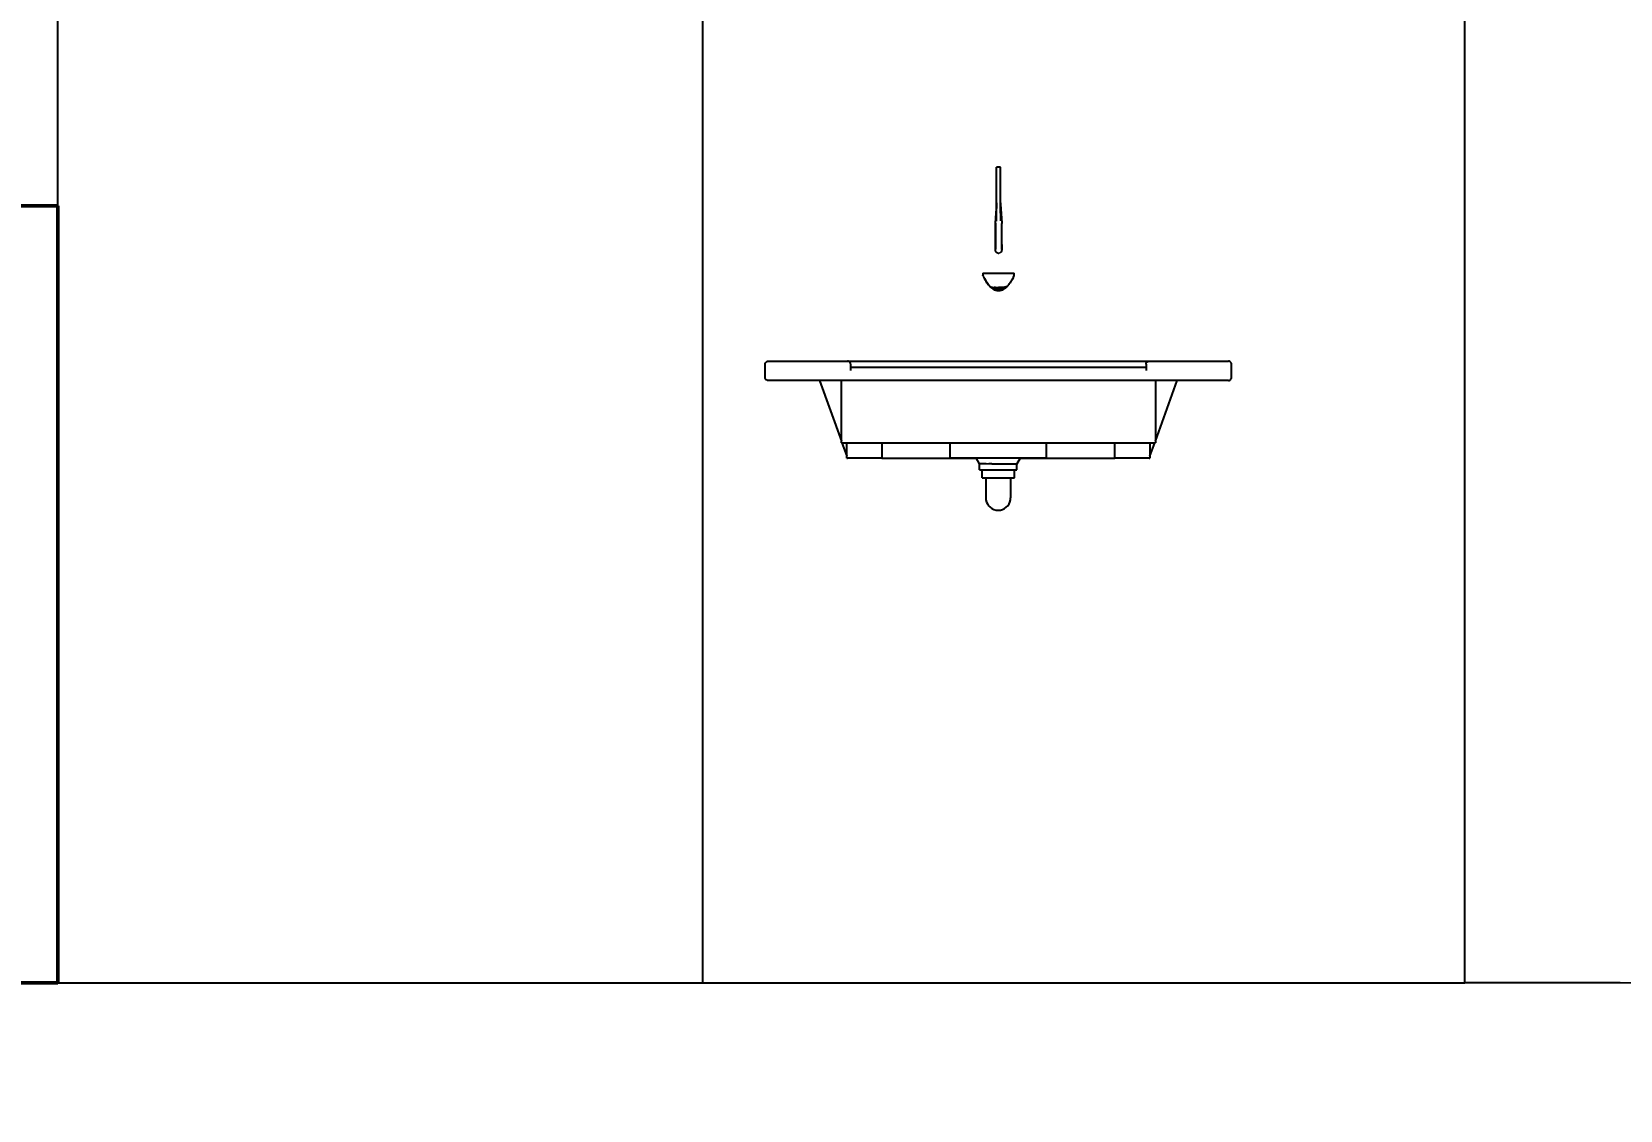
# Model space of a CAD drawing. Header units: metres. Extents: x 165.1 to 239.6, y 34.6 to 72.4.
# Drawn here: x 212.096 to 214.14, y 61.087 to 62.475 of the extents above; entities that cross this region are included whole.
import ezdxf

# ---------------------------------------------------------------- set-up
doc = ezdxf.new("R2010")
doc.units = ezdxf.units.M
doc.header["$XCLIPFRAME"] = 2
doc.header["$PDMODE"] = 65
doc.linetypes.add('AUSGEZOGEN', pattern=[0])
for name, color, linetype, lineweight in [('Decke Holz', 7, 'AUSGEZOGEN', 18), ('Standard', 7, 'AUSGEZOGEN', 25), ('Wand Holz tragend', 7, 'AUSGEZOGEN', 13)]:
    doc.layers.add(name, color=color, linetype=linetype, lineweight=lineweight)
doc.styles.add('Posterama Text Light', font='')
doc.styles.get('Posterama Text Light').set_extended_font_data('Posterama Text Light')
doc.dimstyles.new('DIMSTYLE_10', dxfattribs={"dimtxt": 0.2, "dimasz": 0.3, "dimexe": 0, "dimexo": 1e-06, "dimgap": 0.1, "dimtad": 0, "dimrnd": 0.005, "dimzin": 4, "dimdsep": 46, "dimtxsty": 'Posterama Text Light', "dimblk1": 'ALL_ML_STRICH', "dimblk2": 'ALL_ML_STRICH', "dimsah": 1, "dimcen": 0, "dimse1": 1, "dimse2": 1, "dimclrd": 7, "dimclre": 7, "dimclrt": 7, "dimadec": 0, "dimazin": 0, "dimtfac": 1, "dimtdec": 0, "dimtix": 1, "dimtmove": 2, "dimatfit": 3, "dimfxl": 0, "dimtzin": 0, "dimlwd": 0, "dimlwe": 25, "dimarcsym": 0})
doc.dimstyles.new('DIMSTYLE_11', dxfattribs={"dimtxt": 0.2, "dimasz": 0.3, "dimexe": 0, "dimexo": 1e-06, "dimgap": 0.1, "dimtad": 0, "dimdec": 3, "dimrnd": 0.005, "dimzin": 4, "dimdsep": 46, "dimtxsty": 'Posterama Text Light', "dimblk1": 'ALL_ML_STRICH', "dimblk2": 'ALL_ML_STRICH', "dimsah": 1, "dimcen": 0, "dimse1": 1, "dimse2": 1, "dimclrd": 7, "dimclre": 7, "dimclrt": 7, "dimadec": 0, "dimazin": 0, "dimtfac": 1, "dimtdec": 0, "dimtix": 1, "dimtmove": 2, "dimatfit": 3, "dimfxl": 0, "dimtzin": 0, "dimlwd": 0, "dimlwe": 25, "dimarcsym": 0})
doc.dimstyles.new('DIMSTYLE_13', dxfattribs={"dimtxt": 0.2, "dimasz": 0.3, "dimexe": 0, "dimexo": 1e-06, "dimgap": 0.1, "dimtad": 0, "dimdec": 1, "dimlfac": 100, "dimrnd": 0.5, "dimzin": 4, "dimdsep": 46, "dimtxsty": 'Posterama Text Light', "dimblk1": 'ALL_ML_STRICH', "dimblk2": 'ALL_ML_STRICH', "dimsah": 1, "dimcen": 0, "dimse1": 1, "dimse2": 1, "dimclrd": 7, "dimclre": 7, "dimclrt": 7, "dimadec": 0, "dimazin": 0, "dimtfac": 1, "dimtdec": 0, "dimtix": 1, "dimtmove": 2, "dimatfit": 3, "dimfxl": 0, "dimtvp": 1.2, "dimtzin": 0, "dimlwd": 0, "dimlwe": 25, "dimarcsym": 0})
picture_1 = doc.add_image_def('image1.jpg', size_in_pixel=(256, 256))

# ---------------------------------------------------------------- blocks, each defined once
blk = doc.blocks.new('ALL_ML_STRICH')
at = {"color": 0, "linetype": 'ByBlock', "lineweight": -2}
for p, q in [((0, -0.5), (0, 0.5)), ((-0.3, -0.3), (0.3, 0.3)), ((-1, 0), (0.5, 0))]:
    blk.add_line(p, q, dxfattribs=at)
blk = doc.blocks.new('*D40')
at = {"layer": 'DEFPOINTS', "color": 7, "linetype": 'AUSGEZOGEN', "lineweight": 25, "transparency": 33554687}
for p in [(214.3197, 61.251), (211.7797, 60.851), (215.4253, 60.851)]:
    blk.add_point(p, dxfattribs=at)
at = {"layer": 'Standard', "color": 7, "linetype": 'AUSGEZOGEN', "lineweight": -2, "transparency": 33554687}
blk.add_line((215.4253, 60.851), (215.4253, 61.251), dxfattribs=at)
at = {"layer": 'Standard', "color": 7, "linetype": 'AUSGEZOGEN', "lineweight": 25, "transparency": 33554687, "xscale": 0.3, "yscale": 0.3, "zscale": 0.3}
for p, rotation in [((215.4253, 61.251), 90), ((215.4253, 60.851), 270)]:
    blk.add_blockref('ALL_ML_STRICH', p, dxfattribs=dict(at, rotation=rotation))
at = {"layer": 'Standard', "color": 7, "linetype": 'AUSGEZOGEN', "lineweight": 25, "transparency": 33554687, "insert": (215.7781, 61.0229), "char_height": 0.2, "width": 0.8, "attachment_point": 5, "rotation": 90, "style": 'Posterama Text Light'}
blk.add_mtext('\\A1;{\\A1;{40\\H0.132000;\\S^ ;}}', dxfattribs=at)
blk = doc.blocks.new('*D41')
at = {"layer": 'DEFPOINTS', "color": 7, "linetype": 'AUSGEZOGEN', "lineweight": 25, "transparency": 33554687}
for p in [(212.1297, 64.131), (214.3197, 61.251), (215.4253, 61.251)]:
    blk.add_point(p, dxfattribs=at)
at = {"layer": 'Standard', "color": 7, "linetype": 'AUSGEZOGEN', "lineweight": -2, "transparency": 33554687}
for p, q in [((215.4253, 63.0435), (215.4253, 64.131)), ((215.4253, 61.251), (215.4253, 62.3835))]:
    blk.add_line(p, q, dxfattribs=at)
at = {"layer": 'Standard', "color": 7, "linetype": 'AUSGEZOGEN', "lineweight": 25, "transparency": 33554687, "xscale": 0.3, "yscale": 0.3, "zscale": 0.3}
for p, rotation in [((215.4253, 64.131), 90), ((215.4253, 61.251), 270)]:
    blk.add_blockref('ALL_ML_STRICH', p, dxfattribs=dict(at, rotation=rotation))
at = {"layer": 'Standard', "color": 7, "linetype": 'AUSGEZOGEN', "lineweight": 25, "transparency": 33554687, "insert": (215.4253, 62.7135), "char_height": 0.2, "width": 0.8, "attachment_point": 5, "rotation": 90, "style": 'Posterama Text Light'}
blk.add_mtext('\\A1;{\\A1;{2.88\\H0.132000;\\S^ ;}}', dxfattribs=at)
blk = doc.blocks.new('*D49')
at = {"layer": 'DEFPOINTS', "color": 7, "linetype": 'AUSGEZOGEN', "lineweight": 25, "transparency": 33554687}
for p in [(210.2797, 67.5911), (227.2797, 67.5911), (227.2797, 57.9595)]:
    blk.add_point(p, dxfattribs=at)
at = {"layer": 'Standard', "color": 7, "linetype": 'AUSGEZOGEN', "lineweight": -2, "transparency": 33554687}
for p, q in [((218.4022, 57.9595), (210.2797, 57.9595)), ((227.2797, 57.9595), (219.2022, 57.9595))]:
    blk.add_line(p, q, dxfattribs=at)
at = {"layer": 'Standard', "color": 7, "linetype": 'AUSGEZOGEN', "lineweight": 25, "transparency": 33554687, "xscale": 0.3, "yscale": 0.3, "zscale": 0.3}
for p, rotation in [((210.2797, 57.9595), 180), ((227.2797, 57.9595), 360)]:
    blk.add_blockref('ALL_ML_STRICH', p, dxfattribs=dict(at, rotation=rotation))
at = {"layer": 'Standard', "color": 7, "linetype": 'AUSGEZOGEN', "lineweight": 25, "transparency": 33554687, "insert": (218.8022, 57.9595), "char_height": 0.2, "width": 1, "attachment_point": 5, "style": 'Posterama Text Light'}
blk.add_mtext('\\A1;{\\A1;{17.00\\H0.132000;\\S^ ;}}', dxfattribs=at)
blk = doc.blocks.new('*D53')
at = {"layer": 'DEFPOINTS', "color": 7, "linetype": 'AUSGEZOGEN', "lineweight": 25, "transparency": 33554687}
for p in [(211.7797, 61.251), (225.7797, 60.851), (225.7797, 58.8595)]:
    blk.add_point(p, dxfattribs=at)
at = {"layer": 'Standard', "color": 7, "linetype": 'AUSGEZOGEN', "lineweight": -2, "transparency": 33554687}
for p, q in [((218.3915, 58.8595), (211.7797, 58.8595)), ((225.7797, 58.8595), (219.1915, 58.8595))]:
    blk.add_line(p, q, dxfattribs=at)
at = {"layer": 'Standard', "color": 7, "linetype": 'AUSGEZOGEN', "lineweight": 25, "transparency": 33554687, "xscale": 0.3, "yscale": 0.3, "zscale": 0.3}
for p, rotation in [((211.7797, 58.8595), 180), ((225.7797, 58.8595), 360)]:
    blk.add_blockref('ALL_ML_STRICH', p, dxfattribs=dict(at, rotation=rotation))
at = {"layer": 'Standard', "color": 7, "linetype": 'AUSGEZOGEN', "lineweight": 25, "transparency": 33554687, "insert": (218.7915, 58.8595), "char_height": 0.2, "width": 1, "attachment_point": 5, "style": 'Posterama Text Light'}
blk.add_mtext('\\A1;{\\A1;{14.00\\H0.132000;\\S^ ;}}', dxfattribs=at)
blk = doc.blocks.new('*D56')
at = {"layer": 'DEFPOINTS', "color": 7, "linetype": 'AUSGEZOGEN', "lineweight": 25, "transparency": 33554687}
for p in [(218.7797, 71.9276), (207.8758, 61.251), (209.7797, 61.251)]:
    blk.add_point(p, dxfattribs=at)
at = {"layer": 'Standard', "color": 7, "linetype": 'AUSGEZOGEN', "lineweight": -2, "transparency": 33554687}
for p, q in [((207.8758, 67.1139), (207.8758, 71.9276)), ((207.8758, 61.251), (207.8758, 66.1739))]:
    blk.add_line(p, q, dxfattribs=at)
at = {"layer": 'Standard', "color": 7, "linetype": 'AUSGEZOGEN', "lineweight": 25, "transparency": 33554687, "xscale": 0.3, "yscale": 0.3, "zscale": 0.3}
for p, rotation in [((207.8758, 71.9276), 90), ((207.8758, 61.251), 270)]:
    blk.add_blockref('ALL_ML_STRICH', p, dxfattribs=dict(at, rotation=rotation))
at = {"layer": 'Standard', "color": 7, "linetype": 'AUSGEZOGEN', "lineweight": 25, "transparency": 33554687, "insert": (207.8758, 66.6439), "char_height": 0.2, "width": 1.2, "attachment_point": 5, "rotation": 90, "style": 'Posterama Text Light'}
blk.add_mtext('\\A1;{\\A1;{10.67\\H0.132000;\\S5^ ;}}', dxfattribs=at)
blk = doc.blocks.new('*D64')
at = {"layer": 'DEFPOINTS', "color": 7, "linetype": 'AUSGEZOGEN', "lineweight": 25, "transparency": 33554687}
for p in [(220.6797, 64.401), (210.2797, 61.251), (220.6797, 59.7595)]:
    blk.add_point(p, dxfattribs=at)
at = {"layer": 'Standard', "color": 7, "linetype": 'AUSGEZOGEN', "lineweight": -2, "transparency": 33554687}
for p, q in [((215.0915, 59.7595), (210.2797, 59.7595)), ((220.6797, 59.7595), (215.8915, 59.7595))]:
    blk.add_line(p, q, dxfattribs=at)
at = {"layer": 'Standard', "color": 7, "linetype": 'AUSGEZOGEN', "lineweight": 25, "transparency": 33554687, "xscale": 0.3, "yscale": 0.3, "zscale": 0.3}
for p, rotation in [((210.2797, 59.7595), 180), ((220.6797, 59.7595), 360)]:
    blk.add_blockref('ALL_ML_STRICH', p, dxfattribs=dict(at, rotation=rotation))
at = {"layer": 'Standard', "color": 7, "linetype": 'AUSGEZOGEN', "lineweight": 25, "transparency": 33554687, "insert": (215.4915, 59.7595), "char_height": 0.2, "width": 1, "attachment_point": 5, "style": 'Posterama Text Light'}
blk.add_mtext('\\A1;{\\A1;{10.40\\H0.132000;\\S^ ;}}', dxfattribs=at)

msp = doc.modelspace()

# ---------------------------------------------------------------- linework, layer by layer
at = {"layer": 'Decke Holz', "color": 1, "linetype": 'AUSGEZOGEN', "lineweight": 18, "transparency": 33554687}
msp.add_line((211.9247, 61.251), (214.3197, 61.251), dxfattribs=at)
at = {"layer": 'Standard', "color": 7, "linetype": 'AUSGEZOGEN', "lineweight": 25, "transparency": 33554687}
for p, q in [((212.9597, 61.251), (212.9597, 64.131)), ((213.9398, 61.251), (213.9398, 63.831)), ((212.1297, 62.251), (212.1297, 63.761)), ((213.3375, 62.3001), (213.3375, 62.3006)), ((213.3425, 62.3006), (213.3375, 62.3006)), ((213.3375, 62.299), (213.3375, 62.3001)), ((213.3375, 62.2972), (213.3375, 62.299)), ((213.3375, 62.2957), (213.3375, 62.2972)), ((213.3375, 62.2953), (213.3375, 62.2957)), ((213.3375, 62.295), (213.3375, 62.2953)), ((213.3375, 62.2946), (213.3375, 62.295)), ((213.3375, 62.2942), (213.3375, 62.2946)), ((213.3375, 62.2937), (213.3375, 62.2942)), ((213.3375, 62.2933), (213.3375, 62.2937)), ((213.3375, 62.2928), (213.3375, 62.2933)), ((213.3375, 62.2922), (213.3375, 62.2928)), ((213.3375, 62.2918), (213.3375, 62.2922)), ((213.3375, 62.291), (213.3375, 62.2918)), ((213.3375, 62.2904), (213.3375, 62.291)), ((213.3375, 62.2899), (213.3375, 62.2904)), ((213.3375, 62.2833), (213.3375, 62.2899)), ((213.3425, 62.3001), (213.3425, 62.3006)), ((213.3425, 62.299), (213.3425, 62.3001)), ((213.3425, 62.2972), (213.3425, 62.299)), ((213.3425, 62.2957), (213.3425, 62.2972)), ((213.3425, 62.2953), (213.3425, 62.2957)), ((213.3425, 62.295), (213.3425, 62.2953)), ((213.3425, 62.2946), (213.3425, 62.295)), ((213.3425, 62.2942), (213.3425, 62.2946)), ((213.3425, 62.2937), (213.3425, 62.2942)), ((213.3425, 62.2933), (213.3425, 62.2937)), ((213.3425, 62.2928), (213.3425, 62.2933)), ((213.3425, 62.2922), (213.3425, 62.2928)), ((213.3425, 62.2918), (213.3425, 62.2922)), ((213.3425, 62.291), (213.3425, 62.2918)), ((213.3425, 62.2904), (213.3425, 62.291)), ((213.3425, 62.2899), (213.3425, 62.2904)), ((213.3425, 62.2833), (213.3425, 62.2899)), ((213.3375, 62.2769), (213.3375, 62.2833)), ((213.3375, 62.2708), (213.3375, 62.2769)), ((213.3375, 62.2676), (213.3375, 62.2708)), ((213.3375, 62.262), (213.3375, 62.2676)), ((213.3425, 62.2769), (213.3425, 62.2833)), ((213.3425, 62.2738), (213.3425, 62.2769)), ((213.3425, 62.2708), (213.3425, 62.2738)), ((213.3425, 62.2676), (213.3425, 62.2708)), ((213.3425, 62.262), (213.3425, 62.2676)), ((213.3368, 62.2413), (213.3372, 62.2476)), ((213.3375, 62.2539), (213.3372, 62.2476)), ((213.3375, 62.2594), (213.3375, 62.262)), ((213.3375, 62.2568), (213.3375, 62.2594)), ((213.3375, 62.2521), (213.3375, 62.2568)), ((213.3375, 62.2548), (213.3375, 62.253)), ((213.3375, 62.2478), (213.3375, 62.2521)), ((213.3375, 62.245), (213.3375, 62.2478)), ((213.3375, 62.2423), (213.3375, 62.245)), ((213.3425, 62.2568), (213.3425, 62.262)), ((213.3425, 62.2521), (213.3425, 62.2568)), ((213.3425, 62.2548), (213.3425, 62.2536)), ((213.3425, 62.2539), (213.3427, 62.2495)), ((213.3425, 62.253), (213.3429, 62.247)), ((213.3425, 62.2478), (213.3425, 62.2521)), ((213.3426, 62.2451), (213.3425, 62.2478)), ((213.3427, 62.2424), (213.3426, 62.2451)), ((213.3429, 62.247), (213.3433, 62.2408)), ((213.3359, 62.2284), (213.3364, 62.2353)), ((213.3359, 62.2284), (213.3359, 62.1952)), ((213.3359, 62.195), (213.3359, 62.228)), ((213.3359, 62.195), (213.3359, 62.228)), ((213.3364, 62.2353), (213.3368, 62.2413)), ((213.3374, 62.2367), (213.3375, 62.2395)), ((213.3374, 62.234), (213.3374, 62.2367)), ((213.3374, 62.2326), (213.3374, 62.234)), ((213.3374, 62.2312), (213.3374, 62.2326)), ((213.3375, 62.2395), (213.3375, 62.2423)), ((213.3428, 62.2396), (213.3427, 62.2424)), ((213.3428, 62.2383), (213.3428, 62.2396)), ((213.3429, 62.2369), (213.3428, 62.2383)), ((213.343, 62.2342), (213.3429, 62.2369)), ((213.343, 62.2328), (213.343, 62.2342)), ((213.3431, 62.2315), (213.343, 62.2328)), ((213.3433, 62.2408), (213.3438, 62.2349)), ((213.3438, 62.2349), (213.3443, 62.2286)), ((213.3441, 62.2301), (213.3442, 62.2288)), ((213.3442, 62.2288), (213.3443, 62.2286)), ((213.3443, 62.2286), (213.3443, 62.2282)), ((213.3443, 62.1947), (213.3443, 62.2282)), ((213.3359, 62.1951), (213.3359, 62.1952)), ((213.3359, 62.195), (213.3359, 62.195)), ((213.3359, 62.1945), (213.3359, 62.195)), ((213.3359, 62.1944), (213.3359, 62.1945)), ((213.3359, 62.1942), (213.3359, 62.1944)), ((213.3359, 62.194), (213.3359, 62.1942)), ((213.336, 62.1936), (213.3359, 62.194)), ((213.3361, 62.1934), (213.336, 62.1936)), ((213.3361, 62.1931), (213.3361, 62.1934)), ((213.3362, 62.1928), (213.3361, 62.1931)), ((213.3363, 62.1927), (213.3362, 62.1928)), ((213.3363, 62.1926), (213.3363, 62.1927)), ((213.3365, 62.1922), (213.3363, 62.1926)), ((213.3365, 62.1921), (213.3365, 62.1922)), ((213.3366, 62.1919), (213.3365, 62.1921)), ((213.3369, 62.1915), (213.3366, 62.1919)), ((213.337, 62.1914), (213.3369, 62.1915)), ((213.3373, 62.191), (213.337, 62.1914)), ((213.3374, 62.1909), (213.3373, 62.191)), ((213.3375, 62.1908), (213.3374, 62.1909)), ((213.3376, 62.1907), (213.3375, 62.1908)), ((213.3378, 62.1905), (213.3376, 62.1907)), ((213.3379, 62.1904), (213.3378, 62.1905)), ((213.3382, 62.1902), (213.3379, 62.1904)), ((213.3383, 62.1902), (213.3382, 62.1902)), ((213.3386, 62.19), (213.3383, 62.1902)), ((213.3386, 62.19), (213.3386, 62.19)), ((213.339, 62.1898), (213.3387, 62.19)), ((213.3394, 62.1897), (213.3391, 62.1898)), ((213.3398, 62.1896), (213.3394, 62.1897)), ((213.34, 62.1896), (213.3398, 62.1896)), ((213.3402, 62.1896), (213.34, 62.1896)), ((213.3406, 62.1897), (213.3402, 62.1896)), ((213.3411, 62.1898), (213.3407, 62.1897)), ((213.3415, 62.19), (213.3411, 62.1898)), ((213.3418, 62.1901), (213.3415, 62.19)), ((213.3422, 62.1904), (213.3419, 62.1902)), ((213.3419, 62.1902), (213.3419, 62.1902)), ((213.3423, 62.1905), (213.3422, 62.1904)), ((213.3424, 62.1906), (213.3423, 62.1905)), ((213.3426, 62.1907), (213.3424, 62.1906)), ((213.3427, 62.1908), (213.3426, 62.1907)), ((213.3428, 62.191), (213.3427, 62.1908)), ((213.3429, 62.1911), (213.3428, 62.191)), ((213.3432, 62.1914), (213.3429, 62.1911)), ((213.3435, 62.1919), (213.3432, 62.1915)), ((213.3432, 62.1915), (213.3432, 62.1914)), ((213.3432, 62.1915), (213.3432, 62.1915)), ((213.3436, 62.1921), (213.3435, 62.1919)), ((213.3437, 62.1922), (213.3436, 62.1921)), ((213.3439, 62.1928), (213.3437, 62.1923)), ((213.3437, 62.1923), (213.3437, 62.1922)), ((213.344, 62.193), (213.3439, 62.1929)), ((213.3439, 62.1929), (213.3439, 62.1928)), ((213.3441, 62.1936), (213.344, 62.1933)), ((213.344, 62.1932), (213.344, 62.193)), ((213.3442, 62.1937), (213.3441, 62.1936)), ((213.3443, 62.1944), (213.3442, 62.1943)), ((213.3442, 62.1942), (213.3442, 62.1939)), ((213.3442, 62.1939), (213.3442, 62.1937)), ((213.3443, 62.201), (213.3443, 62.1951)), ((213.3443, 62.1951), (213.3443, 62.1948)), ((213.3443, 62.1947), (213.3443, 62.1944)), ((213.3197, 62.1644), (213.3197, 62.1615)), ((213.3197, 62.1644), (213.3197, 62.1644)), ((213.3197, 62.1644), (213.3199, 62.1644)), ((213.3197, 62.1615), (213.3197, 62.1615)), ((213.3197, 62.1615), (213.3197, 62.1615)), ((213.3197, 62.1615), (213.3197, 62.1615)), ((213.3197, 62.1615), (213.3197, 62.1615)), ((213.3197, 62.1615), (213.3197, 62.1615)), ((213.3197, 62.1615), (213.3197, 62.1615)), ((213.3197, 62.1615), (213.3197, 62.1615)), ((213.3197, 62.1615), (213.3197, 62.1615)), ((213.3197, 62.1615), (213.3197, 62.1615)), ((213.3197, 62.1615), (213.3197, 62.1615)), ((213.3197, 62.1615), (213.3197, 62.1615)), ((213.3197, 62.1615), (213.3198, 62.1614)), ((213.3197, 62.1615), (213.3198, 62.1614)), ((213.3198, 62.1614), (213.3198, 62.1613)), ((213.3198, 62.1614), (213.3198, 62.1613)), ((213.3198, 62.1613), (213.3199, 62.1611)), ((213.32, 62.1607), (213.3198, 62.1613)), ((213.3199, 62.1644), (213.3201, 62.1644)), ((213.3201, 62.1644), (213.3202, 62.1644)), ((213.3202, 62.1644), (213.3208, 62.1644)), ((213.3208, 62.1644), (213.3209, 62.1644)), ((213.3209, 62.1644), (213.3215, 62.1644)), ((213.3215, 62.1644), (213.3222, 62.1644)), ((213.3222, 62.1644), (213.3224, 62.1644)), ((213.3224, 62.1644), (213.3235, 62.1644)), ((213.3235, 62.1644), (213.3239, 62.1644)), ((213.3239, 62.1644), (213.3248, 62.1644)), ((213.3248, 62.1644), (213.3261, 62.1644)), ((213.3261, 62.1644), (213.3276, 62.1644)), ((213.3276, 62.1644), (213.3281, 62.1644)), ((213.3281, 62.1644), (213.3292, 62.1644)), ((213.3292, 62.1644), (213.3308, 62.1644)), ((213.3308, 62.1644), (213.3308, 62.1644)), ((213.3308, 62.1644), (213.3326, 62.1644)), ((213.3326, 62.1644), (213.3341, 62.1644)), ((213.3341, 62.1644), (213.3344, 62.1644)), ((213.3344, 62.1644), (213.3362, 62.1644)), ((213.3362, 62.1644), (213.3377, 62.1644)), ((213.3377, 62.1644), (213.3381, 62.1644)), ((213.3381, 62.1644), (213.34, 62.1644)), ((213.34, 62.1644), (213.3413, 62.1644)), ((213.3413, 62.1644), (213.3419, 62.1644)), ((213.3419, 62.1644), (213.3438, 62.1644)), ((213.3438, 62.1644), (213.3448, 62.1644)), ((213.3448, 62.1644), (213.3456, 62.1644)), ((213.3456, 62.1644), (213.3474, 62.1644)), ((213.3474, 62.1644), (213.348, 62.1644)), ((213.348, 62.1644), (213.3492, 62.1644)), ((213.3492, 62.1644), (213.3508, 62.1644)), ((213.3508, 62.1644), (213.3509, 62.1644)), ((213.3509, 62.1644), (213.3524, 62.1644)), ((213.3524, 62.1644), (213.3533, 62.1644)), ((213.3533, 62.1644), (213.3539, 62.1644)), ((213.3539, 62.1644), (213.3542, 62.1644)), ((213.3542, 62.1644), (213.3553, 62.1644)), ((213.3553, 62.1644), (213.3562, 62.1644)), ((213.3562, 62.1644), (213.3565, 62.1644)), ((213.3565, 62.1644), (213.3576, 62.1644)), ((213.3576, 62.1644), (213.3579, 62.1644)), ((213.3579, 62.1644), (213.3585, 62.1644)), ((213.3585, 62.1644), (213.3592, 62.1644)), ((213.3592, 62.1644), (213.3592, 62.1644)), ((213.3592, 62.1644), (213.3598, 62.1644)), ((213.3598, 62.1644), (213.36, 62.1644)), ((213.3602, 62.1613), (213.3599, 62.161)), ((213.36, 62.1644), (213.3601, 62.1644)), ((213.36, 62.1607), (213.3602, 62.1613)), ((213.3601, 62.1644), (213.3603, 62.1644)), ((213.3602, 62.1613), (213.3601, 62.1611)), ((213.3602, 62.1614), (213.3603, 62.1615)), ((213.3602, 62.1614), (213.3603, 62.1615)), ((213.3602, 62.1614), (213.3602, 62.1613)), ((213.3602, 62.1613), (213.3602, 62.1614)), ((213.3603, 62.1615), (213.3603, 62.1644)), ((213.3603, 62.1615), (213.3603, 62.1615)), ((213.3603, 62.1615), (213.3603, 62.1615)), ((213.3603, 62.1615), (213.3603, 62.1615)), ((213.3603, 62.1615), (213.3603, 62.1615)), ((213.3603, 62.1615), (213.3603, 62.1615)), ((213.3603, 62.1615), (213.3603, 62.1615)), ((213.3603, 62.1615), (213.3603, 62.1615)), ((213.3603, 62.1615), (213.3603, 62.1615)), ((213.3603, 62.1615), (213.3603, 62.1615)), ((213.3603, 62.1615), (213.3603, 62.1615)), ((213.3603, 62.1615), (213.3603, 62.1615)), ((213.32, 62.1607), (213.3202, 62.1605)), ((213.3209, 62.1589), (213.3202, 62.1605)), ((213.3209, 62.1589), (213.3211, 62.1586)), ((213.3211, 62.1586), (213.3229, 62.1554)), ((213.3213, 62.1582), (213.3219, 62.1572)), ((213.3223, 62.1564), (213.3219, 62.1572)), ((213.3219, 62.1572), (213.3231, 62.155)), ((213.3227, 62.1558), (213.3223, 62.1564)), ((213.3231, 62.155), (213.3245, 62.1528)), ((213.3239, 62.1537), (213.3235, 62.1543)), ((213.3245, 62.1528), (213.3239, 62.1537)), ((213.3249, 62.1521), (213.3245, 62.1528)), ((213.3251, 62.1519), (213.3245, 62.1528)), ((213.3265, 62.15), (213.3249, 62.1521)), ((213.3251, 62.1519), (213.3273, 62.149)), ((213.3262, 62.1504), (213.3273, 62.1489)), ((213.3272, 62.1491), (213.3265, 62.15)), ((213.3273, 62.1489), (213.3275, 62.1487)), ((213.3275, 62.1487), (213.328, 62.148)), ((213.328, 62.148), (213.328, 62.148)), ((213.328, 62.148), (213.328, 62.148)), ((213.328, 62.148), (213.3283, 62.1477)), ((213.3284, 62.1475), (213.3283, 62.1477)), ((213.3286, 62.1474), (213.3284, 62.1475)), ((213.3286, 62.1474), (213.3286, 62.1474)), ((213.3287, 62.1473), (213.3286, 62.1474)), ((213.3286, 62.1474), (213.3286, 62.1474)), ((213.3287, 62.1473), (213.3291, 62.147)), ((213.3287, 62.1472), (213.3288, 62.1472)), ((213.3288, 62.1472), (213.329, 62.147)), ((213.3289, 62.1471), (213.3289, 62.1471)), ((213.3289, 62.1471), (213.329, 62.147)), ((213.3292, 62.1468), (213.329, 62.147)), ((213.329, 62.147), (213.3293, 62.1467)), ((213.3291, 62.147), (213.3292, 62.1469)), ((213.3292, 62.1469), (213.3292, 62.1469)), ((213.3292, 62.1469), (213.3293, 62.1468)), ((213.3294, 62.1466), (213.3292, 62.1468)), ((213.3293, 62.1468), (213.3298, 62.1466)), ((213.3293, 62.1467), (213.3294, 62.1466)), ((213.3294, 62.1466), (213.3294, 62.1467)), ((213.3294, 62.1466), (213.3297, 62.1464)), ((213.3299, 62.1462), (213.3294, 62.1466)), ((213.3294, 62.1466), (213.3299, 62.1462)), ((213.3297, 62.1464), (213.3299, 62.1462)), ((213.3298, 62.1466), (213.3298, 62.1466)), ((213.3298, 62.1466), (213.33, 62.1465)), ((213.3299, 62.1462), (213.3301, 62.1461)), ((213.3302, 62.1459), (213.3299, 62.1462)), ((213.33, 62.1465), (213.3304, 62.1464)), ((213.3301, 62.1461), (213.3309, 62.1456)), ((213.3305, 62.1456), (213.3302, 62.1459)), ((213.3304, 62.1464), (213.3306, 62.1463)), ((213.3312, 62.1451), (213.3305, 62.1456)), ((213.3306, 62.1463), (213.3312, 62.1462)), ((213.3309, 62.1456), (213.3309, 62.1456)), ((213.331, 62.1456), (213.3309, 62.1456)), ((213.3309, 62.1456), (213.331, 62.1456)), ((213.331, 62.1456), (213.331, 62.1456)), ((213.331, 62.1456), (213.3315, 62.1452)), ((213.331, 62.1456), (213.3319, 62.1451)), ((213.331, 62.1456), (213.3319, 62.1451)), ((213.3312, 62.1462), (213.3312, 62.1459)), ((213.3312, 62.1462), (213.3313, 62.1462)), ((213.3314, 62.1461), (213.3312, 62.1459)), ((213.3312, 62.1459), (213.3322, 62.1449)), ((213.3321, 62.1444), (213.3312, 62.1451)), ((213.3313, 62.1462), (213.3316, 62.1461)), ((213.3316, 62.1461), (213.3321, 62.146)), ((213.3319, 62.1451), (213.3321, 62.145)), ((213.3321, 62.145), (213.332, 62.145)), ((213.3321, 62.146), (213.3326, 62.1459)), ((213.3324, 62.1442), (213.3321, 62.1444)), ((213.3328, 62.1453), (213.3322, 62.1449)), ((213.3322, 62.1449), (213.3327, 62.1446)), ((213.3336, 62.1434), (213.3324, 62.1442)), ((213.3326, 62.1459), (213.3327, 62.1459)), ((213.3327, 62.1459), (213.3329, 62.1459)), ((213.3327, 62.1446), (213.3344, 62.1442)), ((213.3345, 62.1456), (213.3328, 62.1453)), ((213.3329, 62.1459), (213.3338, 62.1458)), ((213.3335, 62.1444), (213.3335, 62.1444)), ((213.3335, 62.1444), (213.3337, 62.1444)), ((213.3339, 62.1432), (213.3336, 62.1434)), ((213.3337, 62.1444), (213.3342, 62.1442)), ((213.3338, 62.1458), (213.3342, 62.1458)), ((213.3352, 62.1425), (213.3339, 62.1432)), ((213.3342, 62.1458), (213.3343, 62.1458)), ((213.3342, 62.1442), (213.3354, 62.1439)), ((213.3343, 62.1458), (213.3346, 62.1458)), ((213.3344, 62.1442), (213.3369, 62.144)), ((213.336, 62.1457), (213.3345, 62.1456)), ((213.3346, 62.1458), (213.3351, 62.1458)), ((213.3351, 62.1458), (213.3355, 62.1458)), ((213.3364, 62.1421), (213.3352, 62.1425)), ((213.3354, 62.1439), (213.3355, 62.1438)), ((213.3355, 62.1458), (213.3359, 62.1457)), ((213.3355, 62.1438), (213.3356, 62.1438)), ((213.3356, 62.1438), (213.3357, 62.1438)), ((213.3364, 62.1437), (213.3356, 62.1438)), ((213.3356, 62.1438), (213.3369, 62.1436)), ((213.3359, 62.1457), (213.3364, 62.1457)), ((213.3364, 62.1457), (213.3365, 62.1457)), ((213.3368, 62.1419), (213.3364, 62.1421)), ((213.3365, 62.1457), (213.3376, 62.1457)), ((213.3371, 62.1418), (213.3368, 62.1419)), ((213.3369, 62.144), (213.34, 62.144)), ((213.3369, 62.1436), (213.3369, 62.1436)), ((213.3369, 62.1436), (213.3383, 62.1434)), ((213.3384, 62.1415), (213.3371, 62.1418)), ((213.3376, 62.1457), (213.338, 62.1457)), ((213.338, 62.1457), (213.3382, 62.1457)), ((213.3382, 62.1457), (213.3394, 62.1457)), ((213.3383, 62.1434), (213.3388, 62.1434)), ((213.34, 62.1414), (213.3384, 62.1415)), ((213.3388, 62.1434), (213.339, 62.1434)), ((213.339, 62.1434), (213.3389, 62.1434)), ((213.3394, 62.1433), (213.339, 62.1434)), ((213.339, 62.1434), (213.3397, 62.1433)), ((213.339, 62.1434), (213.3397, 62.1433)), ((213.3394, 62.1457), (213.3394, 62.1457)), ((213.3394, 62.1457), (213.34, 62.1457)), ((213.3397, 62.1433), (213.3406, 62.1434)), ((213.3412, 62.1457), (213.34, 62.1457)), ((213.34, 62.144), (213.343, 62.144)), ((213.3416, 62.1415), (213.34, 62.1414)), ((213.3406, 62.1434), (213.3412, 62.1434)), ((213.3411, 62.1434), (213.341, 62.1434)), ((213.3415, 62.1457), (213.3412, 62.1457)), ((213.3412, 62.1434), (213.3424, 62.1435)), ((213.3418, 62.1457), (213.3415, 62.1457)), ((213.3429, 62.1418), (213.3416, 62.1415)), ((213.3429, 62.1457), (213.3418, 62.1457)), ((213.3424, 62.1435), (213.3425, 62.1435)), ((213.3425, 62.1435), (213.3424, 62.1435)), ((213.3425, 62.1435), (213.3425, 62.1435)), ((213.3425, 62.1435), (213.3426, 62.1435)), ((213.3426, 62.1435), (213.344, 62.1437)), ((213.3431, 62.1457), (213.3429, 62.1457)), ((213.3432, 62.1419), (213.3429, 62.1418)), ((213.343, 62.144), (213.3455, 62.1442)), ((213.3436, 62.1457), (213.3431, 62.1457)), ((213.3436, 62.1421), (213.3432, 62.1419)), ((213.3444, 62.1457), (213.3436, 62.1457)), ((213.3448, 62.1425), (213.3436, 62.1421)), ((213.3456, 62.1456), (213.344, 62.1457)), ((213.344, 62.1437), (213.344, 62.1437)), ((213.344, 62.1437), (213.3441, 62.1437)), ((213.3441, 62.1437), (213.3453, 62.144)), ((213.3445, 62.1457), (213.3444, 62.1457)), ((213.3446, 62.1458), (213.3445, 62.1457)), ((213.3454, 62.1458), (213.3446, 62.1458)), ((213.3461, 62.1432), (213.3448, 62.1425)), ((213.3453, 62.144), (213.3452, 62.144)), ((213.3453, 62.144), (213.3454, 62.144)), ((213.3457, 62.1458), (213.3454, 62.1458)), ((213.3454, 62.144), (213.3457, 62.1442)), ((213.3472, 62.1445), (213.3455, 62.1442)), ((213.3473, 62.1453), (213.3456, 62.1456)), ((213.3463, 62.1458), (213.3457, 62.1458)), ((213.3457, 62.1442), (213.3458, 62.1442)), ((213.3458, 62.1442), (213.3465, 62.1444)), ((213.3464, 62.1434), (213.3461, 62.1432)), ((213.3469, 62.1459), (213.3463, 62.1458)), ((213.3476, 62.1442), (213.3464, 62.1434)), ((213.3471, 62.1459), (213.3469, 62.1459)), ((213.3479, 62.146), (213.3471, 62.1459)), ((213.3479, 62.1449), (213.3472, 62.1445)), ((213.3479, 62.1449), (213.3473, 62.1453)), ((213.3479, 62.1444), (213.3476, 62.1442)), ((213.348, 62.146), (213.3479, 62.146)), ((213.3489, 62.1459), (213.3479, 62.1449)), ((213.3479, 62.145), (213.3488, 62.1455)), ((213.3488, 62.1451), (213.3479, 62.1444)), ((213.3487, 62.1462), (213.348, 62.146)), ((213.3485, 62.1452), (213.3491, 62.1456)), ((213.3486, 62.1461), (213.3489, 62.1459)), ((213.349, 62.1462), (213.3487, 62.1462)), ((213.3495, 62.1456), (213.3488, 62.1451)), ((213.3488, 62.1455), (213.3489, 62.1455)), ((213.3489, 62.1462), (213.3489, 62.1459)), ((213.3489, 62.1455), (213.3493, 62.1458)), ((213.3489, 62.1455), (213.3493, 62.1457)), ((213.3491, 62.1462), (213.349, 62.1462)), ((213.3496, 62.1464), (213.3491, 62.1462)), ((213.3493, 62.1457), (213.3491, 62.1456)), ((213.3493, 62.1458), (213.3498, 62.146)), ((213.3494, 62.1458), (213.3493, 62.1457)), ((213.3498, 62.1459), (213.3495, 62.1456)), ((213.3499, 62.1464), (213.3496, 62.1464)), ((213.3498, 62.146), (213.3502, 62.1464)), ((213.3498, 62.146), (213.35, 62.1462)), ((213.3501, 62.1462), (213.3498, 62.1459)), ((213.3501, 62.1465), (213.3499, 62.1464)), ((213.35, 62.1462), (213.3505, 62.1465)), ((213.3502, 62.1466), (213.3501, 62.1465)), ((213.3506, 62.1466), (213.3501, 62.1462)), ((213.3503, 62.1466), (213.3502, 62.1466)), ((213.3503, 62.1464), (213.3502, 62.1464)), ((213.3507, 62.1468), (213.3503, 62.1466)), ((213.3505, 62.1465), (213.3508, 62.1468)), ((213.3509, 62.1469), (213.3506, 62.1466)), ((213.3509, 62.147), (213.3507, 62.1468)), ((213.3507, 62.1468), (213.3507, 62.1468)), ((213.3508, 62.1468), (213.3509, 62.1469)), ((213.3509, 62.1469), (213.351, 62.147)), ((213.351, 62.147), (213.3509, 62.1469)), ((213.351, 62.147), (213.3509, 62.147)), ((213.3509, 62.1469), (213.3509, 62.1469)), ((213.3512, 62.1472), (213.351, 62.147)), ((213.351, 62.147), (213.3512, 62.1472)), ((213.3511, 62.147), (213.351, 62.147)), ((213.3511, 62.147), (213.3512, 62.1472)), ((213.3511, 62.147), (213.3512, 62.1471)), ((213.3512, 62.1472), (213.3512, 62.1471)), ((213.3513, 62.1472), (213.3512, 62.1472)), ((213.3514, 62.1474), (213.3513, 62.1472)), ((213.3513, 62.1473), (213.3513, 62.1473)), ((213.3515, 62.1475), (213.3514, 62.1474)), ((213.3516, 62.1476), (213.3515, 62.1475)), ((213.3515, 62.1475), (213.3515, 62.1475)), ((213.3516, 62.1476), (213.352, 62.1481)), ((213.3516, 62.1476), (213.352, 62.1481)), ((213.352, 62.148), (213.3519, 62.148)), ((213.352, 62.1481), (213.3521, 62.1482)), ((213.352, 62.1481), (213.352, 62.148)), ((213.3521, 62.1482), (213.3522, 62.1483)), ((213.3522, 62.1483), (213.3523, 62.1484)), ((213.3523, 62.1484), (213.3527, 62.1489)), ((213.3526, 62.1487), (213.3524, 62.1486)), ((213.353, 62.1492), (213.3526, 62.1487)), ((213.3527, 62.1489), (213.353, 62.1492)), ((213.353, 62.1492), (213.3536, 62.1501)), ((213.3532, 62.1495), (213.3531, 62.1494)), ((213.3536, 62.1501), (213.3532, 62.1495)), ((213.3536, 62.1501), (213.3542, 62.1509)), ((213.3542, 62.1509), (213.3548, 62.1518)), ((213.3548, 62.1518), (213.3547, 62.1516)), ((213.3547, 62.1516), (213.3547, 62.1515)), ((213.3548, 62.1518), (213.3549, 62.1519)), ((213.3569, 62.155), (213.3549, 62.1519)), ((213.3549, 62.1519), (213.3553, 62.1526)), ((213.356, 62.1535), (213.3553, 62.1525)), ((213.3564, 62.1542), (213.356, 62.1535)), ((213.3567, 62.1547), (213.3564, 62.1542)), ((213.3576, 62.1562), (213.3569, 62.155)), ((213.3589, 62.1586), (213.3571, 62.1554)), ((213.3587, 62.1582), (213.3576, 62.1562)), ((213.3591, 62.1589), (213.3589, 62.1586)), ((213.3591, 62.1589), (213.3598, 62.1605)), ((213.36, 62.1607), (213.3598, 62.1605)), ((213.0398, 62.0473), (213.0399, 62.048)), ((213.0398, 62.047), (213.0398, 62.0473)), ((213.0398, 62.03), (213.0398, 62.047)), ((213.0399, 62.048), (213.0401, 62.0487)), ((213.0401, 62.0487), (213.0405, 62.0493)), ((213.0405, 62.0493), (213.0409, 62.0498)), ((213.0409, 62.0498), (213.0415, 62.0502)), ((213.0415, 62.0502), (213.0421, 62.0506)), ((213.0421, 62.0506), (213.0427, 62.0508)), ((213.0427, 62.0508), (213.0434, 62.0509)), ((213.0434, 62.0509), (213.0438, 62.051)), ((213.0438, 62.051), (213.044, 62.051)), ((213.044, 62.051), (213.0446, 62.051)), ((213.0446, 62.051), (213.0456, 62.051)), ((213.0456, 62.051), (213.0471, 62.051)), ((213.0471, 62.051), (213.0488, 62.051)), ((213.0488, 62.051), (213.0509, 62.051)), ((213.0509, 62.051), (213.0533, 62.051)), ((213.0533, 62.051), (213.0557, 62.051)), ((213.0557, 62.051), (213.0583, 62.051)), ((213.0583, 62.051), (213.0584, 62.051)), ((213.0584, 62.051), (213.0598, 62.051)), ((213.0598, 62.051), (213.1458, 62.051)), ((213.1461, 62.0509), (213.1458, 62.051)), ((213.1458, 62.051), (213.5338, 62.051)), ((213.1464, 62.0509), (213.1461, 62.0509)), ((213.1468, 62.0508), (213.1464, 62.0509)), ((213.147, 62.0507), (213.1468, 62.0508)), ((213.1475, 62.0506), (213.147, 62.0507)), ((213.1476, 62.0505), (213.1475, 62.0506)), ((213.1481, 62.0502), (213.1476, 62.0505)), ((213.1486, 62.0498), (213.1481, 62.0502)), ((213.149, 62.0493), (213.1486, 62.0498)), ((213.149, 62.0493), (213.149, 62.0493)), ((213.149, 62.0493), (213.149, 62.0493)), ((213.1493, 62.0488), (213.149, 62.0493)), ((213.1494, 62.0487), (213.1493, 62.0488)), ((213.1496, 62.0482), (213.1494, 62.0487)), ((213.1495, 62.0485), (213.1495, 62.0483)), ((213.1495, 62.0482), (213.1495, 62.0483)), ((213.1496, 62.048), (213.1496, 62.0482)), ((213.1497, 62.0476), (213.1496, 62.048)), ((213.1497, 62.0477), (213.1497, 62.0476)), ((213.1497, 62.0476), (213.1497, 62.0476)), ((213.1498, 62.0473), (213.1497, 62.0476)), ((213.1498, 62.047), (213.1498, 62.0473)), ((213.1498, 62.039), (213.1498, 62.047)), ((213.5298, 62.043), (213.1498, 62.043)), ((213.5298, 62.0476), (213.5299, 62.048)), ((213.5298, 62.0473), (213.5298, 62.0476)), ((213.5298, 62.047), (213.5298, 62.0473)), ((213.5298, 62.047), (213.5298, 62.039)), ((213.5299, 62.048), (213.53, 62.0483)), ((213.53, 62.0483), (213.5301, 62.0487)), ((213.5301, 62.0487), (213.5303, 62.049)), ((213.5303, 62.049), (213.5305, 62.0493)), ((213.5305, 62.0493), (213.5307, 62.0495)), ((213.5307, 62.0495), (213.5309, 62.0498)), ((213.5307, 62.0495), (213.5307, 62.0495)), ((213.5309, 62.0498), (213.5312, 62.05)), ((213.5312, 62.05), (213.5315, 62.0502)), ((213.5315, 62.0502), (213.5318, 62.0504)), ((213.5318, 62.0504), (213.5321, 62.0506)), ((213.5321, 62.0506), (213.5324, 62.0507)), ((213.5324, 62.0507), (213.5327, 62.0508)), ((213.5327, 62.0508), (213.5331, 62.0509)), ((213.5331, 62.0509), (213.5334, 62.0509)), ((213.5334, 62.0509), (213.5338, 62.051)), ((213.5338, 62.051), (213.6198, 62.051)), ((213.6198, 62.051), (213.6223, 62.051)), ((213.6223, 62.051), (213.6248, 62.051)), ((213.6248, 62.051), (213.6273, 62.051)), ((213.6273, 62.051), (213.6295, 62.051)), ((213.6295, 62.051), (213.6315, 62.051)), ((213.6315, 62.051), (213.6331, 62.051)), ((213.6331, 62.051), (213.6344, 62.051)), ((213.6344, 62.051), (213.6353, 62.051)), ((213.6353, 62.051), (213.6357, 62.051)), ((213.6357, 62.051), (213.6357, 62.051)), ((213.6357, 62.051), (213.6358, 62.051)), ((213.6361, 62.0509), (213.6358, 62.051)), ((213.6368, 62.0508), (213.6361, 62.0509)), ((213.6374, 62.0506), (213.6368, 62.0508)), ((213.638, 62.0502), (213.6374, 62.0506)), ((213.6386, 62.0498), (213.638, 62.0502)), ((213.639, 62.0493), (213.6386, 62.0498)), ((213.6394, 62.0487), (213.639, 62.0493)), ((213.6396, 62.048), (213.6394, 62.0487)), ((213.6397, 62.0473), (213.6396, 62.048)), ((213.6398, 62.047), (213.6397, 62.0473)), ((213.6398, 62.03), (213.6398, 62.047)), ((213.0398, 62.0296), (213.0398, 62.03)), ((213.0399, 62.0289), (213.0398, 62.0296)), ((213.0401, 62.0282), (213.0399, 62.0289)), ((213.0405, 62.0277), (213.0401, 62.0282)), ((213.0409, 62.0271), (213.0405, 62.0277)), ((213.0415, 62.0267), (213.0409, 62.0271)), ((213.0421, 62.0263), (213.0415, 62.0267)), ((213.0427, 62.0261), (213.0421, 62.0263)), ((213.0434, 62.026), (213.0427, 62.0261)), ((213.0438, 62.026), (213.0434, 62.026)), ((213.0438, 62.026), (213.0438, 62.026)), ((213.0443, 62.026), (213.0438, 62.026)), ((213.0452, 62.026), (213.0443, 62.026)), ((213.0464, 62.026), (213.0452, 62.026)), ((213.0481, 62.026), (213.0464, 62.026)), ((213.05, 62.026), (213.0481, 62.026)), ((213.0523, 62.026), (213.05, 62.026)), ((213.0547, 62.026), (213.0523, 62.026)), ((213.0572, 62.026), (213.0547, 62.026)), ((213.0598, 62.026), (213.0572, 62.026)), ((213.6198, 62.026), (213.0598, 62.026)), ((213.1096, 62.026), (213.1378, 61.9481)), ((213.1378, 62.0228), (213.1378, 62.026)), ((213.1378, 62.0201), (213.1378, 62.0228)), ((213.1378, 62.0176), (213.1378, 62.0201)), ((213.5418, 62.026), (213.5418, 62.0228)), ((213.5418, 61.9481), (213.5699, 62.026)), ((213.5418, 62.0228), (213.5418, 62.0201)), ((213.5418, 62.0201), (213.5418, 62.0176)), ((213.6212, 62.026), (213.6198, 62.026)), ((213.6238, 62.026), (213.6212, 62.026)), ((213.6263, 62.026), (213.6238, 62.026)), ((213.6286, 62.026), (213.6263, 62.026)), ((213.6307, 62.026), (213.6286, 62.026)), ((213.6325, 62.026), (213.6307, 62.026)), ((213.6339, 62.026), (213.6325, 62.026)), ((213.6349, 62.026), (213.6339, 62.026)), ((213.6356, 62.026), (213.6349, 62.026)), ((213.6358, 62.026), (213.6356, 62.026)), ((213.6358, 62.026), (213.6361, 62.026)), ((213.6361, 62.026), (213.6368, 62.0261)), ((213.6368, 62.0261), (213.6374, 62.0263)), ((213.6374, 62.0263), (213.638, 62.0267)), ((213.638, 62.0267), (213.6386, 62.0271)), ((213.6386, 62.0271), (213.639, 62.0276)), ((213.639, 62.0276), (213.6394, 62.0282)), ((213.6394, 62.0282), (213.6396, 62.0289)), ((213.6396, 62.0289), (213.6397, 62.0296)), ((213.6397, 62.0296), (213.6398, 62.03)), ((213.1378, 62.0154), (213.1378, 62.0176)), ((213.1378, 62.0134), (213.1378, 62.0154)), ((213.1378, 62.0119), (213.1378, 62.0134)), ((213.1378, 62.0107), (213.1378, 62.0119)), ((213.1378, 61.9511), (213.1378, 62.0107)), ((213.5418, 62.0176), (213.5418, 62.0154)), ((213.5418, 62.0154), (213.5418, 62.0134)), ((213.5418, 62.0134), (213.5418, 62.0119)), ((213.5418, 62.0119), (213.5418, 62.0107)), ((213.5418, 62.0107), (213.5418, 61.9511)), ((213.1378, 61.9482), (213.1378, 61.9511)), ((213.1378, 61.9464), (213.1378, 61.9482)), ((213.1378, 61.9458), (213.1378, 61.9464)), ((213.1378, 61.9458), (213.3381, 61.9458)), ((213.1386, 61.9458), (213.1448, 61.9287)), ((213.1448, 61.926), (213.1448, 61.9458)), ((213.1898, 61.9458), (213.1898, 61.926)), ((213.2778, 61.9264), (213.2778, 61.9458)), ((213.3381, 61.9458), (213.3398, 61.9458)), ((213.3398, 61.9458), (213.3414, 61.9458)), ((213.3414, 61.9458), (213.5418, 61.9458)), ((213.4018, 61.9264), (213.4018, 61.9458)), ((213.4898, 61.926), (213.4898, 61.9458)), ((213.5348, 61.9458), (213.5348, 61.926)), ((213.5348, 61.9287), (213.5409, 61.9458)), ((213.5418, 61.9511), (213.5418, 61.9482)), ((213.5418, 61.9482), (213.5418, 61.9464)), ((213.5418, 61.9464), (213.5418, 61.9458)), ((213.1448, 61.926), (213.1458, 61.926)), ((213.1898, 61.926), (213.1458, 61.926)), ((213.1898, 61.926), (213.3114, 61.926)), ((213.2778, 61.9264), (213.2787, 61.9264)), ((213.2787, 61.9264), (213.2815, 61.9264)), ((213.2815, 61.9264), (213.2861, 61.9264)), ((213.2861, 61.9264), (213.2923, 61.9264)), ((213.2923, 61.9264), (213.2999, 61.9264)), ((213.2999, 61.9264), (213.3088, 61.9264)), ((213.3088, 61.9264), (213.3186, 61.9264)), ((213.3156, 61.9189), (213.3112, 61.9264)), ((213.3156, 61.9112), (213.3156, 61.9189)), ((213.316, 61.9189), (213.3156, 61.9189)), ((213.316, 61.9189), (213.316, 61.9189)), ((213.317, 61.9189), (213.316, 61.9189)), ((213.3171, 61.9189), (213.317, 61.9189)), ((213.3188, 61.9189), (213.3171, 61.9189)), ((213.3186, 61.9264), (213.329, 61.9264)), ((213.3189, 61.9188), (213.3188, 61.9189)), ((213.3212, 61.9188), (213.3189, 61.9188)), ((213.3213, 61.9188), (213.3212, 61.9188)), ((213.3242, 61.9188), (213.3213, 61.9188)), ((213.3243, 61.9187), (213.3242, 61.9188)), ((213.3257, 61.9186), (213.3243, 61.9187)), ((213.3276, 61.9187), (213.3257, 61.9186)), ((213.3278, 61.9187), (213.3276, 61.9187)), ((213.3314, 61.9187), (213.3278, 61.9187)), ((213.329, 61.9264), (213.3398, 61.9264)), ((213.3316, 61.9186), (213.3314, 61.9187)), ((213.3354, 61.9186), (213.3316, 61.9186)), ((213.3356, 61.9186), (213.3354, 61.9186)), ((213.3396, 61.9186), (213.3356, 61.9186)), ((213.3398, 61.9185), (213.3396, 61.9186)), ((213.3398, 61.9264), (213.3505, 61.9264)), ((213.3438, 61.9185), (213.3398, 61.9185)), ((213.3439, 61.9185), (213.3438, 61.9185)), ((213.3478, 61.9185), (213.3439, 61.9185)), ((213.3479, 61.9184), (213.3478, 61.9185)), ((213.3516, 61.9184), (213.3479, 61.9184)), ((213.3505, 61.9264), (213.361, 61.9264)), ((213.3517, 61.9184), (213.3516, 61.9184)), ((213.355, 61.9184), (213.3517, 61.9184)), ((213.3551, 61.9184), (213.355, 61.9184)), ((213.358, 61.9184), (213.3551, 61.9184)), ((213.358, 61.9183), (213.358, 61.9184)), ((213.3604, 61.9183), (213.358, 61.9183)), ((213.3604, 61.9183), (213.3604, 61.9183)), ((213.3621, 61.9183), (213.3604, 61.9183)), ((213.361, 61.9264), (213.3708, 61.9264)), ((213.3622, 61.9183), (213.3621, 61.9183)), ((213.3632, 61.9183), (213.3622, 61.9183)), ((213.3632, 61.9183), (213.3632, 61.9183)), ((213.3636, 61.9183), (213.3632, 61.9183)), ((213.3636, 61.9183), (213.3683, 61.9264)), ((213.3636, 61.9112), (213.3636, 61.9183)), ((213.3681, 61.926), (213.4898, 61.926)), ((213.3708, 61.9264), (213.3796, 61.9264)), ((213.3796, 61.9264), (213.3873, 61.9264)), ((213.3873, 61.9264), (213.3935, 61.9264)), ((213.3935, 61.9264), (213.398, 61.9264)), ((213.398, 61.9264), (213.4008, 61.9264)), ((213.4008, 61.9264), (213.4018, 61.9264)), ((213.5338, 61.926), (213.4898, 61.926)), ((213.5338, 61.926), (213.5348, 61.926)), ((213.3156, 61.9112), (213.316, 61.9112)), ((213.316, 61.9112), (213.317, 61.9112)), ((213.317, 61.9112), (213.3188, 61.9112)), ((213.3188, 61.9112), (213.3212, 61.9112)), ((213.3191, 61.9006), (213.3191, 61.9112)), ((213.3191, 61.9006), (213.3194, 61.9006)), ((213.3194, 61.9006), (213.3203, 61.9006)), ((213.3203, 61.9006), (213.3218, 61.9006)), ((213.3212, 61.9112), (213.3242, 61.9112)), ((213.3218, 61.9006), (213.3239, 61.9006)), ((213.3236, 61.9006), (213.3236, 61.8974)), ((213.3236, 61.8974), (213.3236, 61.8932)), ((213.3239, 61.9006), (213.3265, 61.9006)), ((213.3242, 61.9112), (213.3276, 61.9112)), ((213.3265, 61.9006), (213.3294, 61.9006)), ((213.3276, 61.9112), (213.3314, 61.9112)), ((213.3294, 61.9006), (213.3327, 61.9006)), ((213.3314, 61.9112), (213.3354, 61.9112)), ((213.3327, 61.9006), (213.3362, 61.9006)), ((213.3354, 61.9112), (213.3396, 61.9112)), ((213.3362, 61.9006), (213.3398, 61.9006)), ((213.3396, 61.9112), (213.3438, 61.9112)), ((213.3398, 61.9006), (213.3434, 61.9006)), ((213.3434, 61.9006), (213.3468, 61.9006)), ((213.3438, 61.9112), (213.3478, 61.9112)), ((213.3468, 61.9006), (213.3501, 61.9006)), ((213.3478, 61.9112), (213.3516, 61.9112)), ((213.3501, 61.9006), (213.3531, 61.9006)), ((213.3516, 61.9112), (213.355, 61.9112)), ((213.3531, 61.9006), (213.3556, 61.9006)), ((213.355, 61.9112), (213.358, 61.9112)), ((213.3556, 61.9006), (213.3556, 61.8974)), ((213.3556, 61.9006), (213.3577, 61.9006)), ((213.3556, 61.8974), (213.3556, 61.8932)), ((213.3577, 61.9006), (213.3592, 61.9006)), ((213.358, 61.9112), (213.3604, 61.9112)), ((213.3592, 61.9006), (213.3602, 61.9006)), ((213.3602, 61.9006), (213.3605, 61.9006)), ((213.3604, 61.9112), (213.3621, 61.9112)), ((213.3605, 61.9006), (213.3605, 61.9112)), ((213.3621, 61.9112), (213.3632, 61.9112)), ((213.3632, 61.9112), (213.3636, 61.9112)), ((213.3236, 61.8932), (213.3236, 61.8893)), ((213.3236, 61.8893), (213.3236, 61.8857)), ((213.3236, 61.8857), (213.3236, 61.8826)), ((213.3236, 61.8826), (213.3236, 61.88)), ((213.3236, 61.88), (213.3236, 61.8779)), ((213.3236, 61.8779), (213.3236, 61.8764)), ((213.3236, 61.8764), (213.3236, 61.8755)), ((213.3236, 61.8755), (213.3236, 61.8752)), ((213.3236, 61.8752), (213.3238, 61.8724)), ((213.3554, 61.8724), (213.3556, 61.8752)), ((213.3556, 61.8932), (213.3556, 61.8893)), ((213.3556, 61.8893), (213.3556, 61.8857)), ((213.3556, 61.8857), (213.3556, 61.8826)), ((213.3556, 61.8826), (213.3556, 61.88)), ((213.3556, 61.88), (213.3556, 61.8779)), ((213.3556, 61.8779), (213.3556, 61.8764)), ((213.3556, 61.8764), (213.3556, 61.8755)), ((213.3556, 61.8755), (213.3556, 61.8752)), ((213.3238, 61.8724), (213.3246, 61.8697)), ((213.3246, 61.8697), (213.3257, 61.8672)), ((213.3257, 61.8672), (213.3273, 61.8649)), ((213.3273, 61.8649), (213.3293, 61.8629)), ((213.3293, 61.8629), (213.3316, 61.8613)), ((213.3316, 61.8613), (213.3341, 61.8601)), ((213.3341, 61.8601), (213.3368, 61.8594)), ((213.3368, 61.8594), (213.3396, 61.8592)), ((213.3396, 61.8592), (213.3424, 61.8594)), ((213.3424, 61.8594), (213.3451, 61.8601)), ((213.3451, 61.8601), (213.3476, 61.8613)), ((213.3476, 61.8613), (213.3499, 61.8629)), ((213.3499, 61.8629), (213.3519, 61.8649)), ((213.3519, 61.8649), (213.3535, 61.8672)), ((213.3535, 61.8672), (213.3546, 61.8697)), ((213.3546, 61.8697), (213.3554, 61.8724)), ((212.1297, 61.251), (213.9398, 61.251)), ((214.1398, 61.251), (213.9398, 61.251))]:
    msp.add_line(p, q, dxfattribs=at)
at = {"layer": 'Wand Holz tragend', "color": 1, "linetype": 'AUSGEZOGEN', "lineweight": 50, "transparency": 33554687}
for p, q in [((212.1297, 62.251), (212.0047, 62.251)), ((212.1297, 61.251), (212.1297, 62.251)), ((211.7797, 61.251), (212.1297, 61.251))]:
    msp.add_line(p, q, dxfattribs=at)

# ---------------------------------------------------------------- dimensions: what is measured, and where the dimension line sits
at = {"layer": 'Standard', "color": 7, "linetype": 'AUSGEZOGEN', "lineweight": 25, "transparency": 33554687}
for base, p1, p2, angle, dimstyle, picture, middle in [((207.8758, 71.9276), (209.7797, 61.251), (218.7797, 71.9276), 90, 'DIMSTYLE_11', '*D56', (207.8758, 66.6439)), ((210.2797, 57.9595), (227.2797, 67.5911), (210.2797, 67.5911), 180, 'DIMSTYLE_10', '*D49', (218.8022, 57.9595)), ((210.2797, 59.7595), (220.6797, 64.401), (210.2797, 61.251), 180, 'DIMSTYLE_10', '*D64', (215.4915, 59.7595)), ((215.4253, 64.131), (214.3197, 61.251), (212.1297, 64.131), 90, 'DIMSTYLE_10', '*D41', (215.4253, 62.7135)), ((215.4253, 61.251), (211.7797, 60.851), (214.3197, 61.251), 90, 'DIMSTYLE_13', '*D40', (215.7781, 61.0229)), ((211.7797, 58.8595), (225.7797, 60.851), (211.7797, 61.251), 180, 'DIMSTYLE_10', '*D53', (218.7915, 58.8595))]:
    dim = msp.add_linear_dim(base=base, p1=p1, p2=p2, angle=angle, dimstyle=dimstyle, override={"dimpost": '<>', "dimclrd": 7, "dimclre": 7, "dimclrt": 7, "dimlwd": 0, "dimlwe": 25}, dxfattribs=at)
    dim.commit()
    dim.dimension.update_dxf_attribs({"geometry": picture, "text_midpoint": middle, "dimtype": 160})

# ---------------------------------------------------------------- pictures from other files: only their frames are drawn
at = {"layer": 'Decke Holz', "lineweight": 18, "transparency": 33554687}
image = msp.add_image(picture_1, insert=(211.7797, 60.851), size_in_units=(2.56, 2.56), dxfattribs=at)
image.set_boundary_path([(-0.5, 255.5), (1399.5, 255.5), (1399.5, 215.5), (-0.5, 215.5), (-0.5, 255.5)])
at = {"layer": 'Wand Holz tragend', "color": 1, "linetype": 'AUSGEZOGEN', "lineweight": 18, "transparency": 33554687}
image = msp.add_image(picture_1, insert=(212.1297, 61.251), size_in_units=(2.56, 2.56), rotation=90, dxfattribs=at)
image.set_boundary_path([(-0.5, 220.5), (-0.5, 255.5), (99.5, 255.5), (99.5, 220.5), (-0.5, 220.5)])

doc.saveas('drawing.dxf')
